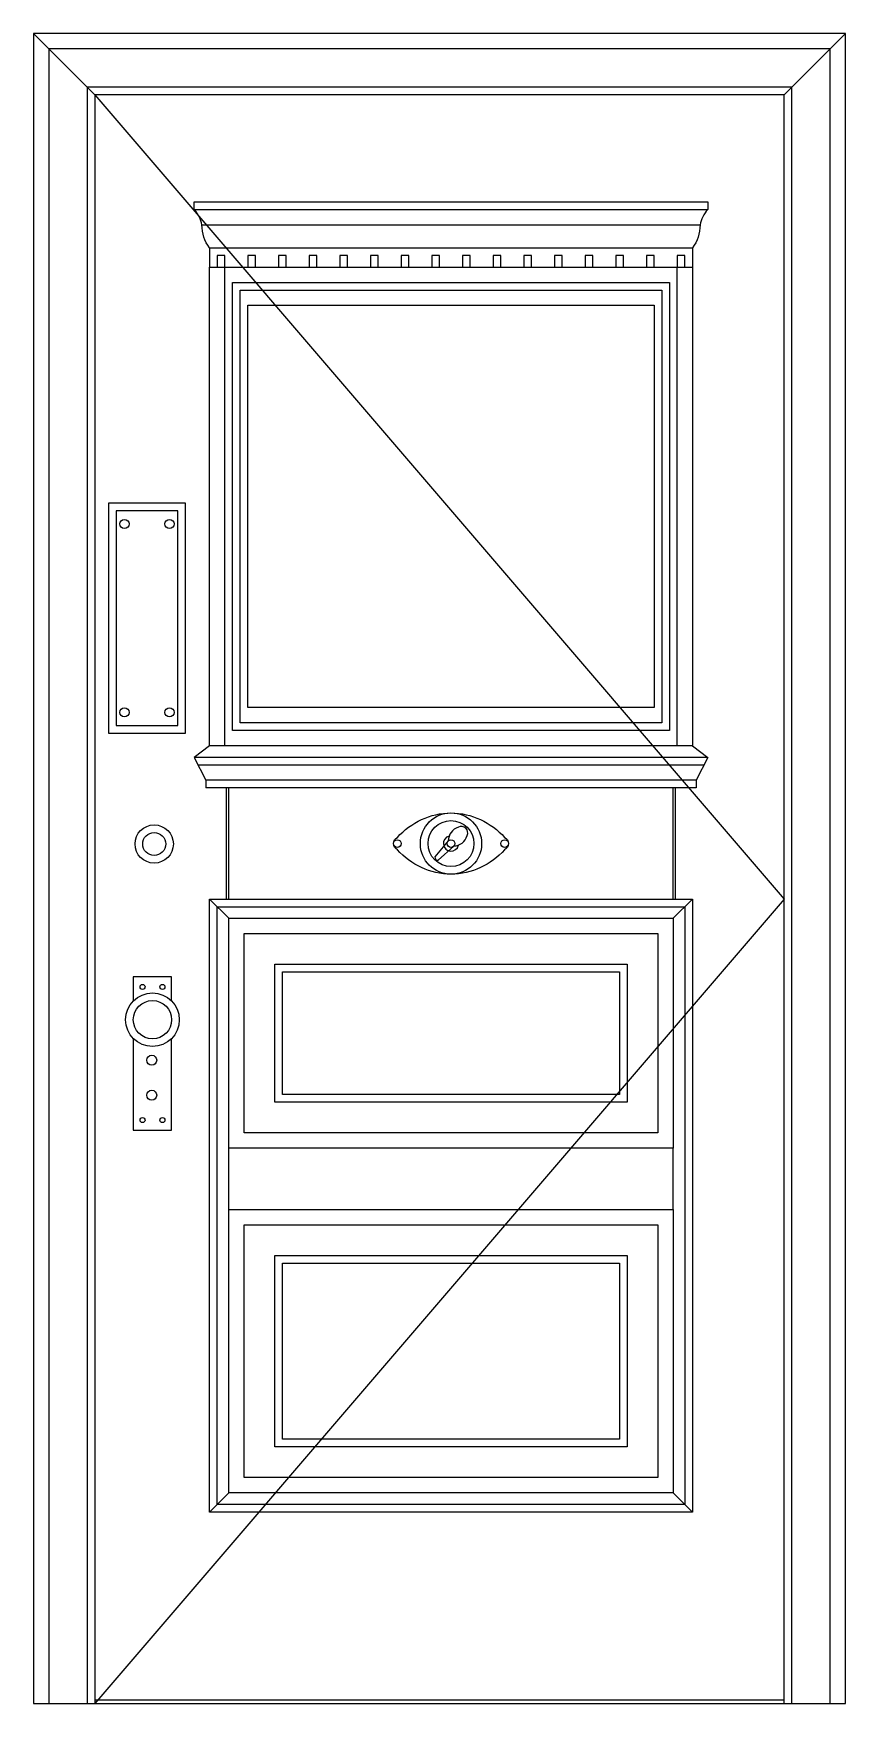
# Model space of a CAD drawing. Header units: metres. Extents: x 0 to 1060, y 0 to 2180.
import ezdxf

# ---------------------------------------------------------------- set-up
doc = ezdxf.new("R2010")
doc.units = ezdxf.units.M
for name, color, linetype in [('2', 2, 'Continuous'), ('3', 3, 'Continuous'), ('7', 7, 'Continuous')]:
    doc.layers.add(name, color=color, linetype=linetype)

msp = doc.modelspace()

# ---------------------------------------------------------------- linework, layer by layer
at = {"layer": '2'}
msp.add_line((0, 0), (1060, 0), dxfattribs=at)
at = {"layer": '3'}
for p, q in [((80, 2100), (0, 2180)), ((980, 2100), (1060, 2180)), ((220, 1930.08), (870, 1930.08)), ((875, 1225.08), (215, 1225.08)), ((252, 1050), (252, 1195.08)), ((255, 1050), (255, 1195.08)), ((835, 1050), (835, 1195.08)), ((838, 1050), (838, 1195.08)), ((230, 1050), (255, 1025)), ((835, 1025), (860, 1050)), ((255, 275), (230, 250)), ((835, 275), (860, 250)), ((80, 5), (980, 5))]:
    msp.add_line(p, q, dxfattribs=at)
for points in [[(1040, 0), (1040, 2160), (20, 2160), (20, 0)], [(990, 0), (990, 2110), (70, 2110), (70, 0)], [(80, 2100), (980, 1050), (80, 0)], [(250, 1875.08), (250, 1890.08), (240, 1890.08), (240, 1875.08)], [(290, 1875.08), (290, 1890.08), (280, 1890.08), (280, 1875.08)], [(330, 1875.08), (330, 1890.08), (320, 1890.08), (320, 1875.08)], [(370, 1875.08), (370, 1890.08), (360, 1890.08), (360, 1875.08)], [(410, 1875.08), (410, 1890.08), (400, 1890.08), (400, 1875.08)], [(450, 1875.08), (450, 1890.08), (440, 1890.08), (440, 1875.08)], [(490, 1875.08), (490, 1890.08), (480, 1890.08), (480, 1875.08)], [(530, 1875.08), (530, 1890.08), (520, 1890.08), (520, 1875.08)], [(570, 1875.08), (570, 1890.08), (560, 1890.08), (560, 1875.08)], [(610, 1875.08), (610, 1890.08), (600, 1890.08), (600, 1875.08)], [(650, 1875.08), (650, 1890.08), (640, 1890.08), (640, 1875.08)], [(690, 1875.08), (690, 1890.08), (680, 1890.08), (680, 1875.08)], [(730, 1875.08), (730, 1890.08), (720, 1890.08), (720, 1875.08)], [(770, 1875.08), (770, 1890.08), (760, 1890.08), (760, 1875.08)], [(810, 1875.08), (810, 1890.08), (800, 1890.08), (800, 1875.08)], [(850, 1875.08), (850, 1890.08), (840, 1890.08), (840, 1875.08)]]:
    msp.add_lwpolyline(points, dxfattribs=at)
for points in [[(260, 1270.08), (260, 1855.08), (830, 1855.08), (830, 1270.08)], [(280, 1300.08), (280, 1825.08), (810, 1825.08), (810, 1300.08)], [(98.11, 1266.7), (198.3, 1266.7), (198.3, 1566.79), (98.11, 1566.79)], [(108.11, 1276.7), (188.3, 1276.7), (188.3, 1556.79), (108.11, 1556.79)], [(240, 260), (240, 1040), (850, 1040), (850, 260)], [(275, 745), (275, 1005), (815, 1005), (815, 745)], [(315, 785), (315, 965), (775, 965), (775, 785)], [(325, 795), (325, 955), (765, 955), (765, 795)], [(815, 625), (815, 295), (275, 295), (275, 625)], [(775, 585), (775, 335), (315, 335), (315, 585)], [(765, 575), (765, 345), (325, 345), (325, 575)]]:
    msp.add_lwpolyline(points, close=True, dxfattribs=at)
msp.add_lwpolyline([(528.46, 1100.85), (548.6, 1119.08, 0.32), (566.03, 1133.01, 0.73), (554.64, 1143.97, 0.32), (541.4, 1126.01), (523.96, 1105.13)], format="xyb", dxfattribs=at)
for centre, radius in [((118.8, 1539.69), 6), ((177.61, 1539.69), 6), ((118.8, 1293.8), 6), ((177.61, 1293.8), 6), ((157.64, 1121.98), 15), ((545, 1122.54), 30), ((475, 1122.54), 5), ((545, 1122.54), 5), ((615, 1122.54), 5), ((142.44, 935.42), 3.27), ((168.38, 935.42), 3.27), ((155.41, 892.63), 25), ((154.42, 839.74), 6.52), ((154.42, 794.07), 6.52), ((142.44, 761.65), 3.27), ((168.38, 761.65), 3.27)]:
    msp.add_circle(centre, radius, dxfattribs=at)
for centre, radius, start, end in [((545, 1122.54), 10, 104.15, 348.11), ((527.94, 1104.82), 4, 175.59, 277.43)]:
    msp.add_arc(centre, radius, start, end, dxfattribs=at)
at = {"layer": '7'}
for p, q in [((210, 1950.08), (880, 1950.08)), ((230, 1900.08), (860, 1900.08)), ((230, 1900.08), (230, 1875.08)), ((860, 1900.08), (860, 1875.08)), ((230, 1875.08), (860, 1875.08)), ((230, 1250.08), (230, 1875.08)), ((250, 1250.08), (250, 1875.08)), ((840, 1250.08), (840, 1875.08)), ((860, 1875.08), (860, 1250.08)), ((230, 1250.08), (210, 1235.08)), ((860, 1250.08), (230, 1250.08)), ((860, 1250.08), (880, 1235.08)), ((880, 1235.08), (210, 1235.08)), ((210, 1235.08), (225, 1205.08)), ((880, 1235.08), (865, 1205.08)), ((865, 1205.08), (225, 1205.08)), ((225, 1205.08), (225, 1195.08)), ((865, 1205.08), (865, 1195.08)), ((865, 1195.08), (225, 1195.08)), ((255, 645), (255, 725)), ((835, 645), (835, 725))]:
    msp.add_line(p, q, dxfattribs=at)
for points in [[(1060, 0), (1060, 2180), (0, 2180), (0, 0)], [(980, 0), (980, 2100), (80, 2100), (80, 0)], [(180.41, 917.12), (180.41, 948.53), (130.41, 948.53), (130.41, 917.12)], [(130.41, 868.13), (130.41, 748.53), (180.41, 748.53), (180.41, 868.13)]]:
    msp.add_lwpolyline(points, dxfattribs=at)
msp.add_lwpolyline([(230, 1900.08, -0.17), (220, 1930.08, 0.13), (210, 1950.08), (210, 1960.08), (880, 1960.08), (880, 1950.08, 0.13), (870, 1930.08, -0.17), (860, 1900.08)], format="xyb", dxfattribs=at)
for points in [[(270, 1280.08), (270, 1845.08), (820, 1845.08), (820, 1280.08)], [(230, 250), (230, 1050), (860, 1050), (860, 250)], [(255, 725), (255, 1025), (835, 1025), (835, 725)], [(835, 645), (835, 275), (255, 275), (255, 645)]]:
    msp.add_lwpolyline(points, close=True, dxfattribs=at)
msp.add_lwpolyline([(545, 1082.54, -0.21), (475, 1114.54, -0.63), (475, 1130.54, -0.21), (545, 1162.54, -0.21), (615, 1130.54, -0.63), (615, 1114.54, -0.21)], format="xyb", close=True, dxfattribs=at)
for centre, radius in [((545, 1122.54), 40), ((157.64, 1121.98), 25), ((155.41, 892.63), 35)]:
    msp.add_circle(centre, radius, dxfattribs=at)

doc.saveas('drawing.dxf')
